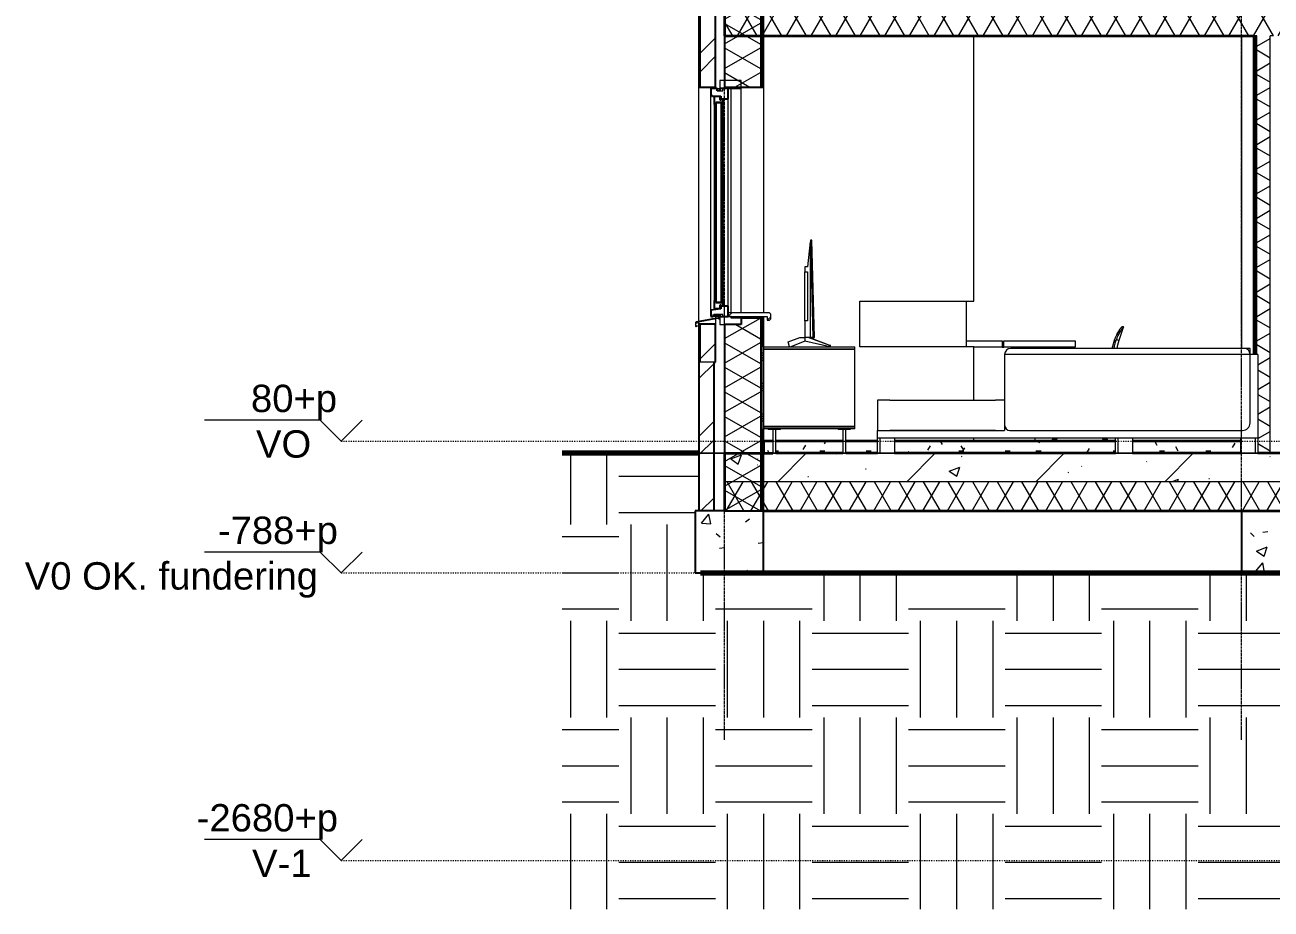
# Model space of a CAD drawing. Header units: millimetres. Extents: x -9622 to 8910, y -3000 to 10688.
# Drawn here: x -9622 to -1425, y -3000 to 2819 of the extents above; entities that cross this region are included whole.
import ezdxf

# ---------------------------------------------------------------- set-up
doc = ezdxf.new("R2010")
doc.units = ezdxf.units.MM
for name, pattern in [('Dash dot', [15.875, 6.35, -4.7625, 0, -4.7625]), ('grid', [24, 15, -3, 3, -3]), ('IMPORT-HIDDEN _2_', [25, 12.5, -12.5])]:
    doc.linetypes.add(name, pattern=pattern)
for name, color, linetype, lineweight in [('A-FLOR', 192, 'Continuous', 9), ('A-FLOR-LEVL', 51, 'Continuous', 9), ('A-FLOR-MCUT', 51, 'Continuous', 9), ('A-FLOR-PATT', 8, 'Continuous', 35), ('A-GENM', 13, 'Continuous', 9), ('A-GLAZ', 151, 'Continuous', 9), ('A-WALL', 113, 'Continuous', 9), ('A-WALL-PATT', 111, 'Continuous', 25), ('C-BLDG-PADS', 91, 'Continuous', 9), ('C-TOPO', 7, 'Continuous', 9), ('E-COMM', 2, 'Continuous', 9), ('I-FURN', 30, 'Continuous', 9), ('I-WALL', 2, 'Continuous', 9), ('kaart_114279_503471_50_dwg', 8, 'Continuous', 9), ('PAND', 1, 'Continuous', 9), ('PERCEEL', 250, 'Continuous', 9), ('RASTERVERDELING', 55, 'IMPORT-HIDDEN _2_', 9), ('S-FNDN', 32, 'Continuous', 9), ('S-GRID', 1, 'Continuous', 9), ('WEG', 55, 'Continuous', 9)]:
    doc.layers.add(name, color=color, linetype=linetype, lineweight=lineweight)
doc.styles.add('Arial', font='arial.ttf', dxfattribs={"height": 180})
pattern_1 = [(50, (-635.1, 2150), (728.737, -63.756), [76.2, -838.2]), (355, (-635.1, 2150), (-140.97, 764.23), [60.96, -670.56]), (100.451, (-574.36, 2144.7), (587.77, 700.47), [64.76, -712.36]), (46.184, (-635.1, 2353.2), (1084.32, -168.17), [114.3, -1257.3]), (96.636, (-544.7, 2339.2), (949.6, 989.7), [97.14, -1068.54]), (351.184, (-635.1, 2353.2), (949.62, 989.7), [91.44, -1005.84]), (21, (-533.5, 2302.4), (606.46, -409.06), [76.2, -838.2]), (326, (-533.5, 2302.4), (247.21, 736.75), [60.96, -670.56]), (71.451, (-482.95, 2268.3), (853.67, 327.685), [64.76, -712.36]), (37.5, (-635.1, 2150), (12.355, 338.22), [33.528, -628.904, 33.528, -647.192, -673.1]), (37.5, (-635.1, 2150), (12.355, 338.22), [-1343.15, 33.53, -639.57]), (7.5, (-635.1, 2150), (267.28, 400.722), [33.528, -354.584, 33.528, -613.664, -256.54]), (7.5, (-635.1, 2150), (267.28, 400.722), [-1035.304, 33.53, -223.01]), (327.5, (-861.66, 2150), (542.363, -22.915), [33.528, -220.472, 33.528, -758.952, -1051.56]), (327.5, (-861.66, 2150), (542.363, -22.915), [-1046.48, 33.53, -1018.03]), (317.5, (-963.26, 2150), (592.517, 101.707), [33.53, -296.67, 33.53, -492.76, -746.76]), (317.5, (-963.26, 2150), (592.517, 101.707), [-856.49, 33.53, -713.23])]
pattern_2 = [(45, (-635.1, 2150), (-251.447, 251.447), []), (45, (-635.1, 2531), (-251.447, 251.447), [])]
pattern_3 = [(0, (-635.1, 2150), (635, 635), [635, -635]), (0, (-635.1, 2388.1), (635, 635), [635, -635]), (0, (-635.1, 2626.25), (635, 635), [635, -635]), (90, (-555.7, 2705.6), (-635, 635), [635, -635]), (90, (-317.6, 2705.6), (-635, 635), [635, -635]), (90, (-79.47, 2705.6), (-635, 635), [635, -635])]

# ---------------------------------------------------------------- blocks, each defined once
blk = doc.blocks.new('Couch_-_Soft_Bench_Berto_Salotti_9473_0001 - Couch_-_Soft_Bench_Berto_Salotti_9473_0001-449050-D-D')
at = {"layer": 'I-FURN'}
for p, q in [((-1602.8, 690), (-3137.8, 690)), ((-1562.8, 690), (-1602.8, 690)), ((-1562.8, 650.2), (-1562.8, 690)), ((-3177.8, 650), (-3177.8, 150)), ((-1512.8, 650), (-3177.8, 650)), ((-3177.8, 650), (-3177.8, 185)), ((-1562.8, 200), (-1562.8, 650)), ((-1512.8, 650), (-1512.8, 100)), ((-4012.8, 350), (-4012.8, 150)), ((-3932.8, 350), (-4012.8, 350)), ((-3932.8, 350), (-3237.8, 350)), ((-3177.8, 350), (-3237.8, 350)), ((-4012.8, 150), (-3177.8, 150)), ((-4012.8, 100), (-4012.8, 150)), ((-1512.8, 100), (-4012.8, 100)), ((-4012.8, 0), (-4012.8, 100)), ((-3997.8, 100), (-3997.8, 0)), ((-3237.8, 150), (-3932.8, 150)), ((-3901.7, 100), (-3901.7, 0)), ((-3142.8, 150), (-1612.8, 150)), ((-2447.8, 0), (-2447.8, 100)), ((-2432.8, 100), (-2432.8, 0)), ((-2336.7, 100), (-2336.7, 0)), ((-1623.8, 0), (-1623.8, 100)), ((-1527.8, 0), (-1527.8, 100)), ((-1512.8, 100), (-1512.8, 0)), ((-3997.8, 0), (-4012.8, 0)), ((-3901.7, 0), (-3997.8, 0)), ((-2432.8, 0), (-2447.8, 0)), ((-2336.7, 0), (-2432.8, 0)), ((-1527.8, 0), (-1623.8, 0)), ((-1512.8, 0), (-1527.8, 0))]:
    blk.add_line(p, q, dxfattribs=at)
for centre, radius, start, end in [((-3137.8, 650), 40, 90, 180), ((-1602.8, 650), 40, 360, 90), ((-3142.8, 185), 35, 180, 270), ((-1612.8, 200), 50, 270, 360)]:
    blk.add_arc(centre, radius, start, end, dxfattribs=at)
blk = doc.blocks.new('HermanMiller_Collection_EamesMoldedPlastic_SideChair - Wire Base-699885-D-D')
at = {"layer": 'I-FURN'}
for p, q in [((-2424.8, 743.7), (-2398.1, 823.8)), ((-2395.6, 832.8), (-2405.3, 832.8)), ((-2398.1, 823.8), (-2394.3, 832.8)), ((-2433.2, 712.6), (-2424.8, 743.7)), ((-2447.2, 736.2), (-2457.4, 736.2)), ((-2437.2, 690), (-2433.2, 712.6)), ((-2862.9, 100), (-2868, 80.2)), ((-2864, 95.8), (-2864, 95.7)), ((-2858.2, 80.2), (-2853.1, 100)), ((-2855, 80.2), (-2844.1, 99.7)), ((-2851.3, 100), (-2854.8, 93.7)), ((-2853.6, 95.8), (-2853.9, 95.2)), ((-2853.5, 81.9), (-2843.8, 99.7)), ((-2841.5, 95.8), (-2852.5, 80.2)), ((-2838.8, 99.7), (-2852.4, 80.2)), ((-2850.7, 88), (-2850.6, 88.2)), ((-2844.7, 80.2), (-2830.9, 100)), ((-2843.8, 92.6), (-2844.3, 91.9)), ((-2839.3, 88), (-2830.9, 100)), ((-2535.9, 100), (-2522.1, 80.2)), ((-2514.4, 80.2), (-2528.1, 100)), ((-2513.7, 80.2), (-2526.8, 98.9)), ((-2523, 99.7), (-2512.3, 80.2)), ((-2522.6, 99.7), (-2511.8, 80.2)), ((-2520.5, 95.8), (-2520.1, 95.2)), ((-2519.8, 88), (-2520.1, 88.4)), ((-2516.7, 83.6), (-2517.1, 84.1)), ((-2512.1, 93.8), (-2515.4, 99.7)), ((-2514, 84.1), (-2513.4, 83)), ((-2513.6, 99.7), (-2513.4, 98.7)), ((-2513.6, 99.7), (-2508.6, 80.2)), ((-2513.2, 95.8), (-2513.4, 96.1)), ((-2498.8, 80.2), (-2503.9, 100))]:
    blk.add_line(p, q, dxfattribs=at)
blk.add_ellipse((-2856.3, 83.4), major_axis=(-2.79, 1.52), ratio=0.524298, start_param=2.635505, end_param=3.159103, dxfattribs=at)
for points in [[(-2457.4, 736.2), (-2455.4, 742.4), (-2451.2, 754.4), (-2444.2, 771.1), (-2436.9, 786.2), (-2429.6, 799.6), (-2422.6, 811.1), (-2416.3, 820.5), (-2411.1, 827.5), (-2407.2, 831.9), (-2405.7, 832.8), (-2405.2, 832.8)], [(-2441.8, 749.6), (-2439.3, 755.3), (-2434.3, 766.5), (-2426.9, 781.9), (-2419.9, 795.9), (-2413.3, 808), (-2407.4, 818.1), (-2404.2, 823.2), (-2402.7, 825.3)], [(-2402.7, 825.3), (-2401.6, 827), (-2399.5, 829.7), (-2396.9, 832.3), (-2395.9, 832.8), (-2395.6, 832.8)], [(-2395.6, 832.8), (-2394.7, 832.8), (-2394.3, 832.8), (-2394.3, 832.8)], [(-2454.3, 745.3), (-2454.8, 743.9), (-2455.3, 742.5), (-2455.8, 741)], [(-2447.2, 736.2), (-2446.4, 738.5), (-2444.6, 743.1), (-2442.8, 747.4), (-2441.8, 749.6)], [(-2441.8, 749.6), (-2430.5, 745.7), (-2424.8, 743.7), (-2424.8, 743.7)], [(-2458.6, 690), (-2456.7, 698.7), (-2454.7, 707.4), (-2452.8, 716.1)], [(-2452.8, 716.1), (-2452, 719.5), (-2450.3, 726.2), (-2448.3, 732.9), (-2447.2, 736.2)]]:
    blk.add_open_spline(points, degree=3, dxfattribs=at)
for points, knots in [([(-2413.8, 823.9), (-2414.5, 822.9), (-2417, 819.5), (-2421.9, 812.3), (-2428.6, 801.4), (-2435.6, 788.6), (-2440.6, 778.6), (-2443.1, 773.1), (-2443.4, 772.6)], [-0.7136685, -0.7136685, -0.7136685, -0.7136685, -0.6666667, -0.5555556, -0.4444444, -0.3333333, -0.2222222, -0.2119733, -0.2119733, -0.2119733, -0.2119733]), ([(-2447, 764.3), (-2447.9, 762.3), (-2448.9, 759.8), (-2449.9, 757.2), (-2450.1, 756.7)], [-0.15301856, -0.15301856, -0.15301856, -0.15301856, -0.11111111, -0.10113842, -0.10113842, -0.10113842, -0.10113842]), ([(-2469.6, 690.1), (-2468.3, 695.1), (-2464.3, 710.5), (-2460.2, 725.9), (-2457.4, 736.2)], [-0.2464581, -0.2464581, -0.2464581, -0.2464581, -0.1666667, 0, 0, 0, 0])]:
    blk.add_open_spline(points, degree=3, knots=knots, dxfattribs=at)
blk = doc.blocks.new('HermanMiller_Collection_EamesMoldedPlastic_SideChair - Wire Base-V4-D-D')
at = {"layer": 'I-FURN'}
for p, q in [((-2424.8, 743.7), (-2398.1, 823.8)), ((-2398.1, 823.8), (-2394.3, 832.8)), ((-2433.2, 712.6), (-2424.8, 743.7)), ((-2437.2, 690), (-2433.2, 712.6)), ((-2864, 95.8), (-2864, 95.7)), ((-2864, 95.8), (-2864, 95.7)), ((-2853.6, 95.8), (-2853.9, 95.2)), ((-2853.6, 95.8), (-2853.9, 95.2)), ((-2513.6, 99.7), (-2513.4, 98.7)), ((-2513.6, 99.7), (-2513.4, 98.7)), ((-2513.2, 95.8), (-2513.4, 96.1)), ((-2513.2, 95.8), (-2513.4, 96.1))]:
    blk.add_line(p, q, dxfattribs=at)
blk = doc.blocks.new('2019_EN_Rectangular dining table-Expormim-T437 240-Slats - 240x96x74 cm _ 94_5_ x 37_75_ x 29_25_-1189629-D-D')
at = {"layer": 'I-FURN'}
for p, q in [((-3427.8, 740), (-3193.8, 740)), ((-3193.8, 740), (-3193.8, 698)), ((-3183.8, 740), (-2712.8, 740)), ((-3183.8, 698), (-3183.8, 740)), ((-2712.8, 740), (-2712.8, 698)), ((-3193.8, 698), (-3380.8, 698)), ((-3193.8, 698), (-3183.8, 698)), ((-2712.8, 698), (-3183.8, 698)), ((-2940.6, 698), (-2941.1, 690)), ((-2940.6, 698), (-2940.6, 691)), ((-2979.2, 100), (-2980.5, 80))]:
    blk.add_line(p, q, dxfattribs=at)
blk = doc.blocks.new('Furniture_Shelving-Storage_Modus-Furniture_Stripey-3-door - Default-1391789-D-D')
at = {"layer": 'I-FURN'}
for p, q in [((-4762.8, 700), (-4162.8, 700)), ((-4762.8, 700), (-4762.8, 682)), ((-4762.8, 688), (-4162.8, 688)), ((-4762.8, 688), (-4762.8, 172)), ((-4162.8, 682), (-4762.8, 682)), ((-4162.8, 682), (-4162.8, 700)), ((-4162.8, 172), (-4162.8, 688)), ((-4762.8, 178), (-4162.8, 178)), ((-4762.8, 178), (-4762.8, 160)), ((-4162.8, 172), (-4762.8, 172)), ((-4162.8, 160), (-4162.8, 178)), ((-4162.8, 160), (-4762.8, 160)), ((-4733, 160), (-4733, 156)), ((-4732.8, 160), (-4732.8, 156)), ((-4652.8, 156), (-4732.8, 156)), ((-4703.1, 156), (-4703.1, 80)), ((-4702.9, 156), (-4702.9, 0)), ((-4682.7, 0), (-4682.7, 156)), ((-4652.8, 156), (-4652.8, 160)), ((-4272.8, 160), (-4272.8, 156)), ((-4192.8, 156), (-4272.8, 156)), ((-4242.9, 156), (-4242.9, 0)), ((-4222.7, 0), (-4222.7, 156)), ((-4222.4, 80), (-4222.4, 156)), ((-4192.8, 156), (-4192.8, 160)), ((-4192.5, 156), (-4192.5, 160)), ((-4682.7, 0), (-4702.9, 0)), ((-4222.7, 0), (-4242.9, 0))]:
    blk.add_line(p, q, dxfattribs=at)
blk = doc.blocks.new('Electronics_Visual-TVs_Sony-Professional_FW-49BZ35F-49in-BRAVIA-4K-HDR-Professional-Display - FW-49BZ35F-1393583-D-D')
at = {"layer": 'E-COMM'}
for p, q in [((-4445.6, 1402.1), (-4455.6, 1402.1)), ((-4455.6, 1402.1), (-4438.9, 762.1)), ((-4428.9, 762.1), (-4445.6, 1402.1)), ((-4457.2, 1391.8), (-4473.8, 1226.6)), ((-4457.2, 1391.8), (-4455.6, 1391.8)), ((-4455.6, 1391.8), (-4455.3, 1391.8)), ((-4455.6, 762.1), (-4455.6, 1391.8)), ((-4473.8, 1226.6), (-4490.9, 1226.6)), ((-4490.9, 1226.6), (-4490.9, 1193.4)), ((-4490.9, 1193.4), (-4475.4, 1193.4)), ((-4490.9, 872.1), (-4490.9, 1193.4)), ((-4475.4, 1193.4), (-4475.4, 872.1)), ((-4475.4, 872.1), (-4490.9, 872.1)), ((-4490.9, 872.1), (-4490.9, 762.1)), ((-4602.1, 732.7), (-4525.4, 762.1)), ((-4525.4, 762.1), (-4490.9, 762.1)), ((-4490.9, 762.1), (-4490.9, 737.2)), ((-4455.6, 762.1), (-4490.9, 762.1)), ((-4326.9, 709.5), (-4469.6, 762.1)), ((-4461.4, 762.1), (-4323.5, 709.4)), ((-4438.9, 762.1), (-4455.6, 762.1)), ((-4432.2, 758.1), (-4451, 758.1)), ((-4438.9, 762.1), (-4428.9, 762.1)), ((-4432.2, 758.1), (-4432.2, 762.1)), ((-4593.5, 700), (-4602.1, 732.7)), ((-4490.9, 737.2), (-4582.9, 700)), ((-4326.9, 700), (-4490.9, 737.2)), ((-4323.5, 709.4), (-4326.9, 709.5)), ((-4326.9, 700), (-4326.9, 709.5)), ((-4323.5, 700), (-4323.5, 709.4))]:
    blk.add_line(p, q, dxfattribs=at)
blk = doc.blocks.new('kaart_114279_503471_50_dwg-1497297-D-D')
at = {"layer": 'PAND'}
for p, q in [((-6087.7, 0), (-5357.7, 0)), ((-5980.9, 0), (-6087.7, 0)), ((-3901.7, 0), (-1623.8, 0))]:
    blk.add_line(p, q, dxfattribs=at)
at = {"layer": 'PAND', "flags": 128}
for points in [[(-5357.7, 0), (-5674.8, 0), (-6087.7, 0)], [(-6087.7, 0), (-5449.7, 0), (-5980.9, 0)], [(238, 0), (-5192.5, 0), (-5674.8, 0), (-5357.7, 0), (-6087.7, 0)], [(-6087.7, 0), (-3325, 0), (-3339, 0), (-2416.9, 0), (-260.1, 0), (743.5, 0), (-2231.9, 0), (238, 0)], [(-5019.2, 0), (-5085.1, 0), (-4012.8, 0)], [(-1512.8, 0), (2958.1, 0), (3020.7, 0)]]:
    blk.add_lwpolyline(points, dxfattribs=at)
blk.add_lwpolyline([(1381.3, 0), (1851.4, 0), (-2927.9, 0), (-3816.9, 0), (-706.7, 0), (-1034.6, 0), (2946.6, 0), (4447.9, 0), (5199.7, 0)], close=True, dxfattribs=at)
at = {"layer": 'PERCEEL'}
for p, q in [((-6087.7, 0), (-914.9, 0)), ((-6087.7, 0), (-3825.3, 0)), ((7724, 0), (-4865.3, 0))]:
    blk.add_line(p, q, dxfattribs=at)
at = {"layer": 'PERCEEL', "flags": 128}
for points in [[(-6087.7, 0), (-4865.3, 0), (7724, 0)], [(-6087.7, 0), (-5357.7, 0), (-5674.8, 0), (-5192.5, 0), (-5032.9, 0), (-4252.2, 0), (-6087.7, 0)], [(-914.9, 0), (2666, 0), (2511.3, 0), (3449.4, 0), (-4252.2, 0), (-5032.9, 0), (-5192.5, 0), (-5674.8, 0), (-5357.7, 0), (-6087.7, 0)], [(-3825.3, 0), (-4466.1, 0), (-4865.3, 0), (-6087.7, 0)], [(-6087.7, 0), (-3722.3, 0), (-3825.3, 0), (-6087.7, 0)], [(7724, 0), (4718.9, 0), (4772.2, 0), (-1099.5, 0), (-3825.3, 0), (-3722.3, 0), (-6087.7, 0)], [(-6087.7, 0), (-4252.2, 0), (3449.4, 0), (7724, 0)], [(-4865.3, 0), (-4466.1, 0), (-3825.3, 0), (-1099.5, 0), (4772.2, 0), (5291, 0), (7724, 0)]]:
    blk.add_lwpolyline(points, dxfattribs=at)
at = {"layer": 'RASTERVERDELING'}
blk.add_line((-6087.7, 0), (7724, 0), dxfattribs=at)
at = {"layer": 'WEG'}
for p, q in [((7724, 0), (-6087.7, 0)), ((-6087.7, 0), (7724, 0))]:
    blk.add_line(p, q, dxfattribs=at)
blk = doc.blocks.new('KOZIJN_TYPE_B vast raam - KOZIJN_TYPE_B vast raam-2988333-D-D')
at = {"layer": 'A-GENM', "lineweight": 25}
for p, q in [((-5109.2, 2400), (-5109.2, 2350)), ((-5069.2, 2400), (-5109.2, 2400)), ((-5069.2, 2386), (-5069.2, 2400)), ((-5050.2, 2386), (-5069.2, 2386)), ((-4995.2, 2400), (-5050.2, 2400)), ((-5050.2, 2400), (-5050.2, 2386)), ((-4995.2, 2333), (-4995.2, 2400)), ((-5109.2, 2350), (-5106.2, 2350)), ((-5106.2, 2350), (-5104.2, 2355)), ((-5104.2, 2355), (-5099.2, 2355)), ((-5099.2, 2355), (-5099.2, 2350)), ((-5099.2, 2350), (-5045.2, 2350)), ((-5048.2, 2347), (-5088.2, 2347)), ((-5088.2, 2347), (-5088.2, 2295.4)), ((-5088.2, 2295.4), (-5076.2, 2291)), ((-5076.2, 2291), (-5076.2, 2308)), ((-5076.2, 2308), (-5032.2, 2308)), ((-5048.2, 2324), (-5048.2, 2347)), ((-5044.2, 2324), (-5048.2, 2324)), ((-5045.2, 2350), (-5045.2, 2333)), ((-5045.2, 2333), (-4995.2, 2333)), ((-5032.2, 2330), (-5044.2, 2330)), ((-5044.2, 2330), (-5044.2, 2324)), ((-5032.2, 2308), (-5032.2, 2330)), ((-5076.2, 1009.2), (-5088.2, 1004.8)), ((-5088.2, 1004.8), (-5088.2, 953.2)), ((-5076.2, 992.2), (-5076.2, 1009.2)), ((-5032.2, 992.2), (-5076.2, 992.2)), ((-5032.2, 970.2), (-5032.2, 992.2)), ((-5045.2, 950.2), (-5109.2, 942)), ((-5109.2, 942), (-5109.2, 900)), ((-5094.2, 900), (-5090.2, 914)), ((-5090.2, 914), (-5050.2, 914)), ((-5088.2, 953.2), (-5048.2, 953.2)), ((-5050.2, 914), (-5050.2, 900)), ((-5048.2, 953.2), (-5048.2, 976.2)), ((-5048.2, 976.2), (-5044.2, 976.2)), ((-4995.2, 967), (-5045.2, 967)), ((-5045.2, 967), (-5045.2, 950.2)), ((-5044.2, 976.2), (-5044.2, 970.2)), ((-5044.2, 970.2), (-5032.2, 970.2)), ((-4995.2, 900), (-4995.2, 967)), ((-5109.2, 900), (-5094.2, 900)), ((-5050.2, 900), (-4995.2, 900))]:
    blk.add_line(p, q, dxfattribs=at)
at = {"layer": 'A-GENM'}
for p, q in [((-5069.2, 2400), (-5050.2, 2400)), ((-5050.2, 2453), (-5050.2, 2386)), ((-4910.2, 2453), (-5050.2, 2453)), ((-5050.2, 2386), (-5031.2, 2386)), ((-5031.2, 2386), (-5031.2, 2400)), ((-5031.2, 2400), (-4976.2, 2400)), ((-4976.2, 2400), (-4976.2, 2410)), ((-4976.2, 2410), (-4910.2, 2410)), ((-4976.2, 2400), (-4910.2, 2400)), ((-4976.2, 925), (-4976.2, 2400)), ((-4910.2, 2410), (-4910.2, 2453)), ((-5109.2, 942), (-5109.2, 2350)), ((-5088.2, 2295.4), (-5088.2, 1004.8)), ((-5045.2, 2333), (-5045.2, 2324)), ((-5032.2, 2308), (-5032.2, 992.2)), ((-4995.2, 967), (-4995.2, 2333)), ((-5031.2, 914), (-5050.2, 914)), ((-5050.2, 914), (-5050.2, 847)), ((-5045.2, 976.2), (-5045.2, 967)), ((-5031.2, 900), (-5031.2, 914)), ((-5051.9, 900), (-5094.2, 900)), ((-5050.2, 847), (-4910.2, 847)), ((-4976.2, 900), (-5031.2, 900)), ((-4976.2, 890), (-4976.2, 900)), ((-4910.2, 890), (-4976.2, 890)), ((-4910.2, 847), (-4910.2, 890))]:
    blk.add_line(p, q, dxfattribs=at)
blk = doc.blocks.new('GLAS_COMPONENT_TYPE_A - GLAS_COMPONENT_TYPE_A-2977216-D-D')
at = {"layer": 'A-GLAZ', "lineweight": 25}
for p, q in [((-5040.3, 2308), (-5076.2, 2308)), ((-5076.2, 2308), (-5076.2, 992.2)), ((-5040.3, 992.2), (-5040.3, 2308)), ((-5076.2, 992.2), (-5040.3, 992.2))]:
    blk.add_line(p, q, dxfattribs=at)
blk = doc.blocks.new('41_ISR_lb_vebo_waterslag_10_graden - WS60 160-1703960-D-D')
at = {"layer": 'A-GENM'}
for p, q in [((-5050.3, 912), (-5051.9, 912)), ((-5051.9, 912), (-5051.9, 892.3)), ((-5050.3, 884), (-5050.3, 912)), ((-5210.3, 860.1), (-5210.3, 837.3)), ((-5208.7, 837.4), (-5208.7, 860.1)), ((-5205.7, 836.2), (-5207, 836)), ((-5206.8, 834.4), (-5200.4, 835.5)), ((-5051.9, 892.3), (-5206.2, 865.1)), ((-5205.7, 863.5), (-5205.7, 857)), ((-5205.7, 857), (-5197.7, 857.7)), ((-5204.1, 839.9), (-5205.7, 839.6)), ((-5205.7, 839.6), (-5205.7, 836.2)), ((-5204.1, 863.4), (-5051.9, 890.2)), ((-5204.1, 858.7), (-5204.1, 863.4)), ((-5197.7, 859.3), (-5204.1, 858.7)), ((-5204.1, 836.5), (-5204.1, 839.9)), ((-5201.9, 836.9), (-5204.1, 836.5)), ((-5201.3, 838.4), (-5201.9, 836.9)), ((-5200.4, 838.4), (-5201.3, 838.4)), ((-5200.4, 835.5), (-5200.4, 838.4)), ((-5197.7, 857.7), (-5197.7, 859.3)), ((-5051.9, 885.3), (-5057.6, 884.3)), ((-5057.6, 884.3), (-5057.5, 882.7)), ((-5057.5, 882.7), (-5050.3, 884)), ((-5051.9, 890.2), (-5051.9, 885.3))]:
    blk.add_line(p, q, dxfattribs=at)
for centre, radius, start, end in [((-5205.3, 860.1), 5, 100, 180), ((-5207.3, 837.3), 3, 180, 279.99056), ((-5205.3, 860.1), 3.4, 96.75426, 180), ((-5207.3, 837.4), 1.42, 180, 280.01913)]:
    blk.add_arc(centre, radius, start, end, dxfattribs=at)
blk = doc.blocks.new('41_ISR_lb_vebo_waterslag_10_graden - WS60 160-V5-D-D')
at = {"layer": 'A-GENM'}
for p, q in [((-5205.7, 836.2), (-5207, 836)), ((-5207, 836), (-5205.7, 836.2)), ((-5201.9, 836.9), (-5204.1, 836.5)), ((-5204.1, 836.5), (-5201.9, 836.9)), ((-5201.3, 838.4), (-5201.9, 836.9)), ((-5201.9, 836.9), (-5201.3, 838.4)), ((-5200.4, 838.4), (-5201.3, 838.4)), ((-5201.3, 838.4), (-5200.4, 838.4)), ((-5200.4, 835.5), (-5200.4, 838.4)), ((-5200.4, 838.4), (-5200.4, 835.5))]:
    blk.add_line(p, q, dxfattribs=at)
for centre, radius, start, end in [((-5205.3, 860.1), 5, 100, 180), ((-5205.3, 860.1), 5, 100, 180), ((-5207.3, 837.3), 3, 180, 279.99056), ((-5207.3, 837.3), 3, 180, 279.99056), ((-5205.3, 860.1), 3.4, 96.75426, 180), ((-5205.3, 860.1), 3.4, 96.75426, 180), ((-5207.3, 837.4), 1.42, 180, 280.01913), ((-5207.3, 837.4), 1.42, 180, 280.01913)]:
    blk.add_arc(centre, radius, start, end, dxfattribs=at)
blk = doc.blocks.new('42_ISR_lb_vensterbank - 42_ISR_lb_vensterbank 280-1707394-D-D')
at = {"layer": 'A-GENM'}
h = blk.add_hatch(dxfattribs=at)
h.set_pattern_fill('FP_22', color=256, style=0, pattern_type=2)
h.set_pattern_definition([(45, (-635.1, 2150), (-141.421, 141.421), [])])
h.paths.add_polyline_path([(-4730.2, 875), (-4719.6, 879.4), (-4715.2, 890), (-4715.2, 910), (-4719.6, 920.6), (-4730.2, 925), (-4995.2, 925), (-4995.2, 900), (-4740.2, 900), (-4740.2, 875)])
for p, q in [((-4730.2, 925), (-4995.2, 925)), ((-4995.2, 925), (-4995.2, 900)), ((-4715.2, 890), (-4715.2, 910)), ((-4995.2, 900), (-4740.2, 900)), ((-4740.2, 900), (-4740.2, 875)), ((-4740.2, 875), (-4730.2, 875))]:
    blk.add_line(p, q, dxfattribs=at)
for centre, start, end in [((-4730.2, 910), 0, 90), ((-4730.2, 890), 270, 0)]:
    blk.add_arc(centre, 15, start, end, dxfattribs=at)
blk = doc.blocks.new('Level - 1_8mm-444885-D-D')
at = {"layer": 'A-FLOR-LEVL'}
for p, q in [((-7680.2, 3138), (-8440.2, 3138)), ((-7542.2, 3000), (-7680.2, 3138)), ((-7542.2, 3000), (-7404.1, 3138))]:
    blk.add_line(p, q, dxfattribs=at)

msp = doc.modelspace()

# ---------------------------------------------------------------- hatches: boundary and pattern name
at = {"layer": 'A-FLOR-PATT', "lineweight": 9}
h = msp.add_hatch(dxfattribs=at)
h.set_pattern_fill('FP_1', color=256, angle=-210, style=0, pattern_type=2)
h.set_pattern_definition([(240, (-262.75, 3000), (121.2436, -70), []), (300, (-262.75, 3000), (121.2436, 70), [])])
h.paths.add_polyline_path([(-5019.2, 2747), (4493.7, 2747), (4493.7, 2982), (-5019.2, 2982), (-5019.2, 2768.6)])
h = msp.add_hatch(dxfattribs=at)
h.set_pattern_fill('FP_31', color=256, style=0, pattern_type=2)
h.set_pattern_definition([(0, (-635.09, 2150), (406.4, 101.6), [33.528, -271.272, 33.528, -271.272, -1625.6]), (0, (-635.09, 2150), (406.4, 101.6), [-609.6, 33.528, -576.072, 33.528, -271.272, -711.2]), (0, (-635.09, 2150), (406.4, 101.6), [-1524, 33.528, -169.672, 33.528, -474.472]), (120, (-482.69, 2200.8), (-291.1882, 301.1527), [33.528, -271.272, 33.528, -271.272, -1625.6]), (120, (-482.69, 2200.8), (-291.1882, 301.1527), [-609.6, 33.528, -576.072, 33.528, -271.272, -711.2]), (120, (-482.69, 2200.8), (-291.1882, 301.1527), [-1524, 33.528, -169.672, 33.528, -474.472]), (240, (-431.89, 2404), (-115.2118, -402.7527), [33.528, -271.272, 33.528, -271.272, -1625.6]), (240, (-431.89, 2404), (-115.2118, -402.7527), [-609.6, 33.528, -576.072, 33.528, -271.272, -711.2]), (240, (-431.89, 2404), (-115.2118, -402.7527), [-1524, 33.528, -169.672, 33.528, -474.472])])
h.paths.add_polyline_path([(-4702.9, 0), (-4702.9, 80), (-4762.7, 80), (-4762.7, 0)])
h.paths.add_polyline_path([(-908.3, 0), (-294.8, 0), (-294.8, 80), (-1409, 80), (-1409, 0), (-1339.9, 0)])
h.paths.add_polyline_path([(-4682.7, 0), (-4242.9, 0), (-4242.9, 80), (-4682.7, 80), (-4682.7, 2)])
h.paths.add_polyline_path([(-162.8, 0), (837.2, 0), (837.2, 80), (-162.8, 80), (-162.8, 17.7)])
h.paths.add_polyline_path([(-1623.8, 0), (-1623.8, 80), (-2336.7, 80), (-2336.7, 0), (-1771.5, 0)])
h.paths.add_polyline_path([(4189.2, 0), (4237.2, 1), (4237.2, 80), (1907.2, 80), (1907.2, 0), (4189.2, 1)])
h.paths.add_polyline_path([(-4222.7, 0), (-4012.8, 0), (-4012.8, 80), (-4222.7, 80), (-4222.7, 13.4)])
h.paths.add_polyline_path([(-2447.8, 0), (-2447.8, 80), (-3901.7, 80), (-3901.7, 0), (-2472.9, 0)])
h = msp.add_hatch(dxfattribs=at)
h.set_pattern_fill('FP_9', color=256, style=0, pattern_type=2)
h.set_pattern_definition([(45, (-635.1, 2150), (-424.264, 424.264), []), (50, (-635.1, 2150), (717.26, -62.75), [75, -825]), (355, (-635.1, 2150), (-138.75, 752.19), [60, -660]), (100.451, (-575.3, 2144.8), (578.514, 689.44), [63.74, -701.14]), (46.184, (-635.1, 2350), (1067.24, -165.52), [112.5, -1237.5]), (96.636, (-546.2, 2336.2), (934.66, 974.12), [95.61, -1051.71]), (351.184, (-635.1, 2350), (934.67, 974.12), [90, -990]), (21, (-535.1, 2300), (596.907, -402.62), [75, -825]), (326, (-535.1, 2300), (243.32, 725.15), [60, -660]), (71.451, (-485.35, 2266.45), (840.225, 322.525), [63.74, -701.14]), (37.5, (-635.1, 2150), (12.16, 332.894), [3.353, -648.647, 3.353, -666.647, -662.5]), (37.5, (-635.1, 2150), (12.16, 332.894), [-1322, 3.353, -659.147]), (7.5, (-635.1, 2150), (263.07, 394.412), [3.353, -378.647, 3.353, -633.647, -252.5]), (7.5, (-635.1, 2150), (263.07, 394.412), [-1019, 3.353, -249.147]), (327.5, (-858.1, 2150), (533.822, -22.555), [3.353, -246.647, 3.353, -776.647, -1035]), (327.5, (-858.1, 2150), (533.822, -22.555), [-1030, 3.353, -1031.647]), (317.5, (-958.1, 2150), (583.186, 100.105), [3.353, -321.647, 3.353, -514.647, -735]), (317.5, (-958.1, 2150), (583.186, 100.105), [-843, 3.35, -731.65]), (317.5, (-958.1, 2150), (583.186, 100.105), [3.353, -321.647, 3.353, -514.647, -735]), (317.5, (-958.1, 2150), (583.186, 100.105), [-843, 3.35, -731.65])])
h.paths.add_polyline_path([(-5019.2, -188), (969.2, -188), (969.2, 0), (-5019.2, 0)])
h.paths.add_polyline_path([(4493.7, -188), (4493.7, 0), (4165.2, -1), (4165.2, -188), (4271.1, -188)])
h.paths.add_polyline_path([(3503.2, -188), (3503.2, -1), (1907.2, 0), (1907.2, -188), (3407.9, -188)])
h = msp.add_hatch(dxfattribs=at)
h.set_pattern_fill('FP_8', color=256, angle=-210, style=0, pattern_type=2)
h.set_pattern_definition([(240, (-262.75, -0.0004), (121.2436, -70), []), (300, (-262.75, -0.0004), (121.2436, 70), [])])
h.paths.add_polyline_path([(-4762.8, -380), (969.2, -380), (969.2, -188), (-5019.2, -188), (-5019.2, -380)])
h.paths.add_polyline_path([(4493.7, -380), (4493.7, -188), (4165.2, -188), (4165.2, -194.3), (3503.2, -194.3), (3503.2, -188), (1907.2, -188), (1907.2, -380), (4271.1, -380)])
at = {"layer": 'A-WALL-PATT', "lineweight": 9}
h = msp.add_hatch(dxfattribs=at)
h.set_pattern_fill('FP_5', color=256, angle=150, style=0, pattern_type=2)
h.set_pattern_definition([(150, (-4762.73, 3812.26), (-70, -121.2436), []), (210, (-4762.73, 3812.26), (70, -121.2436), [])])
h.paths.add_polyline_path([(-5019.2, -380), (-4784.2, -380), (-4784.2, 890), (-4910.2, 890), (-4910.2, 847), (-5019.2, 847), (-5019.2, 267.8)])
h.paths.add_polyline_path([(-5019.2, 2410), (-4784.2, 2410), (-4784.2, 5224.5), (-5019.2, 5224.5), (-5019.2, 2456)])
h = msp.add_hatch(dxfattribs=at)
h.set_pattern_fill('FP_6', color=256, angle=180, style=0, pattern_type=2)
h.set_pattern_definition([(180, (-4762.73, 3812.26), (-4e-13, -200), []), (180, (-4762.73, 3828.26), (-4e-13, -200), []), (180, (-4762.73, 3844.26), (-4e-13, -200), []), (180, (-4762.73, 3860.26), (-4e-13, -200), [])])
h.paths.add_polyline_path([(-4762.7, -380), (-4762.7, 890), (-4775.2, 890), (-4775.2, -380), (-4762.8, -380)])
h.paths.add_polyline_path([(-4762.7, 2410), (-4762.7, 5224.5), (-4775.2, 5224.5), (-4775.2, 2410)])
h = msp.add_hatch(dxfattribs=at)
h.set_pattern_fill('FP_20', color=256, style=0, pattern_type=2)
h.set_pattern_definition(pattern_2)
h.paths.add_polyline_path([(-5089.2, 600), (-5079.2, 600), (-5079.2, 850), (-5179.2, 850), (-5179.2, 600)])
h.paths.add_polyline_path([(-5079.2, 2410), (-5079.2, 4467.2), (-5179.2, 4467.2), (-5179.2, 2410), (-5116.5, 2410)])
h = msp.add_hatch(dxfattribs=at)
h.set_pattern_fill('FP_11', color=256, angle=-180, style=0, pattern_type=2)
h.set_pattern_definition([(360, (-1541, 1373.5), (4e-13, 200), []), (360, (-1541, 1357.5), (4e-13, 200), []), (360, (-1541, 1341.5), (4e-13, 200), []), (360, (-1541, 1325.5), (4e-13, 200), [])])
h.paths.add_polyline_path([(-1541, 650), (-1528.5, 650), (-1528.5, 2747), (-1541, 2747), (-1541, 767.9)])
h = msp.add_hatch(dxfattribs=at)
h.set_pattern_fill('FP_12', color=256, angle=-210, style=0, pattern_type=2)
h.set_pattern_definition([(330, (-1541.01, 1373.5), (70, 121.244), []), (30, (-1541.01, 1373.5), (-70, 121.244), [])])
h.paths.add_polyline_path([(-1430.5, 0), (-1430.5, 2747), (-1519.5, 2747), (-1519.5, 650), (-1512.8, 650), (-1512.8, 0)])
h = msp.add_hatch(dxfattribs=at)
h.set_pattern_fill('FP_20', color=256, style=0, pattern_type=2)
h.set_pattern_definition(pattern_2)
h.paths.add_polyline_path([(-5089.2, -380), (-5089.2, 600), (-5189.2, 600), (-5189.2, -380)])
h = msp.add_hatch(dxfattribs=at)
h.set_pattern_fill('FP_10', color=256, style=0, pattern_type=2)
h.set_pattern_definition(pattern_1)
h.paths.add_polyline_path([(-5212.8, -788), (-4762.8, -788), (-4762.8, -380), (-5212.8, -380)])
h = msp.add_hatch(dxfattribs=at)
h.set_pattern_fill('FP_10', color=256, style=0, pattern_type=2)
h.set_pattern_definition(pattern_1)
h.paths.add_polyline_path([(-1169.5, -788), (-1169.5, -380), (-1619.5, -380), (-1619.5, -788)])
at = {"layer": 'C-TOPO'}
h = msp.add_hatch(dxfattribs=at)
h.set_pattern_fill('FP_29', color=256, style=0, pattern_type=2)
h.set_pattern_definition(pattern_3)
h.paths.add_polyline_path([(-5179.2, -3000), (-5179.2, -788), (-5212.8, -788), (-5212.8, -380), (-5189.2, -380), (-5189.2, 0), (-6087.7, 0), (-6087.7, -3000), (-5387, -3000)])
h = msp.add_hatch(dxfattribs=at)
h.set_pattern_fill('FP_29', color=256, style=0, pattern_type=2)
h.set_pattern_definition(pattern_3)
h.paths.add_polyline_path([(-1169.5, -3000), (-1169.5, -790.2), (-5179.2, -790.2), (-5179.2, -3000), (-1428.7, -3000)])

# ---------------------------------------------------------------- linework, layer by layer
at = {"layer": 'A-FLOR', "lineweight": 35}
for p, q in [((-5019.2, 3000), (-5019.2, 2747)), ((-5019.2, 2747), (-1541, 2747)), ((-4702.9, 80), (-4762.7, 80)), ((-4762.7, 80), (-4762.7, 0)), ((-4242.9, 80), (-4682.7, 80)), ((-4012.8, 80), (-4222.7, 80)), ((-2447.8, 80), (-3901.7, 80)), ((-1623.8, 80), (-2336.7, 80)), ((-5019.2, 0), (-5019.2, -380)), ((-5019.2, 0), (-4702.9, 0)), ((-4242.9, 0), (-4682.7, 0)), ((-4012.8, 0), (-4222.7, 0)), ((-2447.8, 0), (-3901.7, 0)), ((-1623.8, 0), (-2336.7, 0)), ((969.2, 0), (-1512.8, 0)), ((-4762.8, -380), (-1169.5, -380))]:
    msp.add_line(p, q, dxfattribs=at)
at = {"layer": 'A-FLOR-LEVL', "linetype": 'Dash dot'}
for p, q in [((-7542.2, 80), (8909.6, 80)), ((-7542.2, -788), (8909.6, -788)), ((-7542.2, -2680), (8909.6, -2680))]:
    msp.add_line(p, q, dxfattribs=at)
at = {"layer": 'A-FLOR-MCUT'}
msp.add_line((969.2, -188), (-5019.2, -188), dxfattribs=at)
at = {"layer": 'A-WALL', "lineweight": 25}
for p, q in [((-5079.2, 2410), (-5079.2, 5233.8)), ((-5189.2, 4467.2), (-5189.2, 2410)), ((-5189.2, 2410), (-5079.2, 2410)), ((-5189.2, 850), (-5189.2, -380)), ((-5079.2, 850), (-5189.2, 850)), ((-5079.2, 600), (-5079.2, 850)), ((-5089.2, -380), (-5089.2, 600)), ((-5089.2, 600), (-5079.2, 600))]:
    msp.add_line(p, q, dxfattribs=at)
at = {"layer": 'A-WALL'}
for p, q in [((-4784.2, 5224.5), (-4784.2, 2410)), ((-4775.2, 5224.5), (-4775.2, 2410)), ((-5179.2, 2410), (-5179.2, 4467.2)), ((-1519.5, 2747), (-1541, 2747)), ((-1528.5, 650), (-1528.5, 2747)), ((-1519.5, 650), (-1519.5, 2747)), ((-1409, 2747), (-1430.5, 2747)), ((-1430.5, 0), (-1430.5, 2747)), ((-5189.2, 868), (-5189.2, 2410)), ((-5079.2, 2410), (-5079.2, 2400)), ((-5189.2, 850), (-5189.2, 866.2)), ((-5179.2, 600), (-5179.2, 850)), ((-5079.2, 900), (-5079.2, 887.4)), ((-5079.2, 885.4), (-5079.2, 850)), ((-4784.2, 890), (-4784.2, -380)), ((-4775.2, 890), (-4775.2, -380)), ((-5089.2, 600), (-5189.2, 600))]:
    msp.add_line(p, q, dxfattribs=at)
at = {"layer": 'C-BLDG-PADS', "lineweight": 18}
for p, q in [((-5179.2, -788), (-5179.2, -790)), ((-5179.2, -790), (-1169.5, -790)), ((-1619.5, -788), (-4762.8, -788))]:
    msp.add_line(p, q, dxfattribs=at)
at = {"layer": 'C-TOPO', "lineweight": 70}
for p, q in [((-5387, 0), (-6087.7, 0)), ((-5189.2, 0), (-5387, 0)), ((-5179.2, -790.2), (-5179.2, -788)), ((-5179.2, -790.2), (-5179.2, -788)), ((-2846.5, -790.2), (-5179.2, -790.2)), ((-1428.7, -790.2), (-2846.5, -790.2)), ((-1169.5, -790.2), (-1428.7, -790.2))]:
    msp.add_line(p, q, dxfattribs=at)
at = {"layer": 'C-TOPO'}
for p, q in [((-5387, 0), (-6087.7, 0)), ((-5189.2, 0), (-5387, 0)), ((-5179.2, -790.2), (-5179.2, -788)), ((-5179.2, -788), (-5179.2, -790.2)), ((-2846.5, -790.2), (-5179.2, -790.2)), ((-2846.5, -790.2), (-1428.7, -790.2)), ((-1428.7, -790.2), (-1169.5, -790.2))]:
    msp.add_line(p, q, dxfattribs=at)
at = {"layer": 'I-WALL', "lineweight": 25}
for p, q in [((-5019.2, 5224.5), (-5019.2, 2410)), ((-4762.7, 2410), (-4762.7, 3000)), ((-1541, 2747), (-1541, 650)), ((-5019.2, 2410), (-4762.7, 2410)), ((-4910.2, 847), (-5019.2, 847)), ((-5019.2, 847), (-5019.2, 0)), ((-4762.7, 890), (-4910.2, 890)), ((-4910.2, 890), (-4910.2, 847)), ((-4762.7, 700), (-4762.7, 890)), ((-4762.7, -380), (-4762.7, 160)), ((-5019.2, -380), (-4762.8, -380))]:
    msp.add_line(p, q, dxfattribs=at)
at = {"layer": 'I-WALL'}
for p, q in [((-3380.8, 1000), (-3380.8, 2747)), ((-1619.3, 2747), (-1619.3, 690)), ((-4910.2, 925), (-4910.2, 2410)), ((-4762.7, 2410), (-4762.7, 925)), ((-4130.7, 700), (-4130.7, 1000)), ((-4130.7, 1000), (-3380.8, 1000)), ((-3427.8, 700), (-3427.8, 1000)), ((-4910.2, 890), (-4910.2, 900)), ((-4762.7, 900), (-4762.7, 890)), ((-3380.8, 700), (-4130.7, 700)), ((-3380.8, 350), (-3380.8, 700)), ((-3380.8, 80), (-3380.8, 100))]:
    msp.add_line(p, q, dxfattribs=at)
at = {"layer": 'S-FNDN', "lineweight": 25}
for p, q in [((-5019.2, -380), (-5212.8, -380)), ((-5212.8, -380), (-5212.8, -788)), ((-4762.8, -788), (-4762.8, -380)), ((-1619.5, -380), (-1619.5, -788)), ((-5212.8, -788), (-4762.8, -788)), ((-1619.5, -788), (-1169.5, -788))]:
    msp.add_line(p, q, dxfattribs=at)
at = {"layer": 'S-GRID', "linetype": 'grid'}
for p, q in [((-5019.2, -1885.9), (-5019.2, 10087.6)), ((-1619.3, -1885.9), (-1619.3, 8817.6))]:
    msp.add_line(p, q, dxfattribs=at)

# ---------------------------------------------------------------- block references
at = {"layer": 'A-FLOR-LEVL'}
for p in [(0, -2920), (0, -3788), (0, -5680)]:
    msp.add_blockref('Level - 1_8mm-444885-D-D', p, dxfattribs=at)
at = {"layer": 'A-GENM'}
for name in ['KOZIJN_TYPE_B vast raam - KOZIJN_TYPE_B vast raam-2988333-D-D', '41_ISR_lb_vebo_waterslag_10_graden - WS60 160-1703960-D-D', '42_ISR_lb_vensterbank - 42_ISR_lb_vensterbank 280-1707394-D-D', '41_ISR_lb_vebo_waterslag_10_graden - WS60 160-V5-D-D']:
    msp.add_blockref(name, (0, 0), dxfattribs=at)
at = {"layer": 'A-GLAZ'}
msp.add_blockref('GLAS_COMPONENT_TYPE_A - GLAS_COMPONENT_TYPE_A-2977216-D-D', (0, 0), dxfattribs=at)
at = {"layer": 'E-COMM'}
msp.add_blockref('Electronics_Visual-TVs_Sony-Professional_FW-49BZ35F-49in-BRAVIA-4K-HDR-Professional-Display - FW-49BZ35F-1393583-D-D', (0, 0), dxfattribs=at)
at = {"layer": 'I-FURN'}
for name in ['HermanMiller_Collection_EamesMoldedPlastic_SideChair - Wire Base-699885-D-D', 'HermanMiller_Collection_EamesMoldedPlastic_SideChair - Wire Base-V4-D-D', 'HermanMiller_Collection_EamesMoldedPlastic_SideChair - Wire Base-V4-D-D', '2019_EN_Rectangular dining table-Expormim-T437 240-Slats - 240x96x74 cm _ 94_5_ x 37_75_ x 29_25_-1189629-D-D', 'Furniture_Shelving-Storage_Modus-Furniture_Stripey-3-door - Default-1391789-D-D', 'Couch_-_Soft_Bench_Berto_Salotti_9473_0001 - Couch_-_Soft_Bench_Berto_Salotti_9473_0001-449050-D-D']:
    msp.add_blockref(name, (0, 0), dxfattribs=at)
at = {"layer": 'kaart_114279_503471_50_dwg', "color": 92}
msp.add_blockref('kaart_114279_503471_50_dwg-1497297-D-D', (0, 0), dxfattribs=at)

# ---------------------------------------------------------------- texts
at = {"layer": 'A-FLOR-LEVL', "char_height": 180, "attachment_point": 1, "style": 'Arial'}
for s, insert, width in [('80+p', (-8135, 451), 681.434), ('VO', (-8101.9, 151), 432.911), ('-788+p', (-8353, -417), 945.991), ('V0 OK. fundering', (-9622.9, -717), 2276.792), ('-2680+p', (-8492, -2309), 1114.346), ('V-1', (-8127.9, -2609), 464.979)]:
    msp.add_mtext(s, dxfattribs=dict(at, insert=insert, width=width))

doc.saveas('drawing.dxf')
